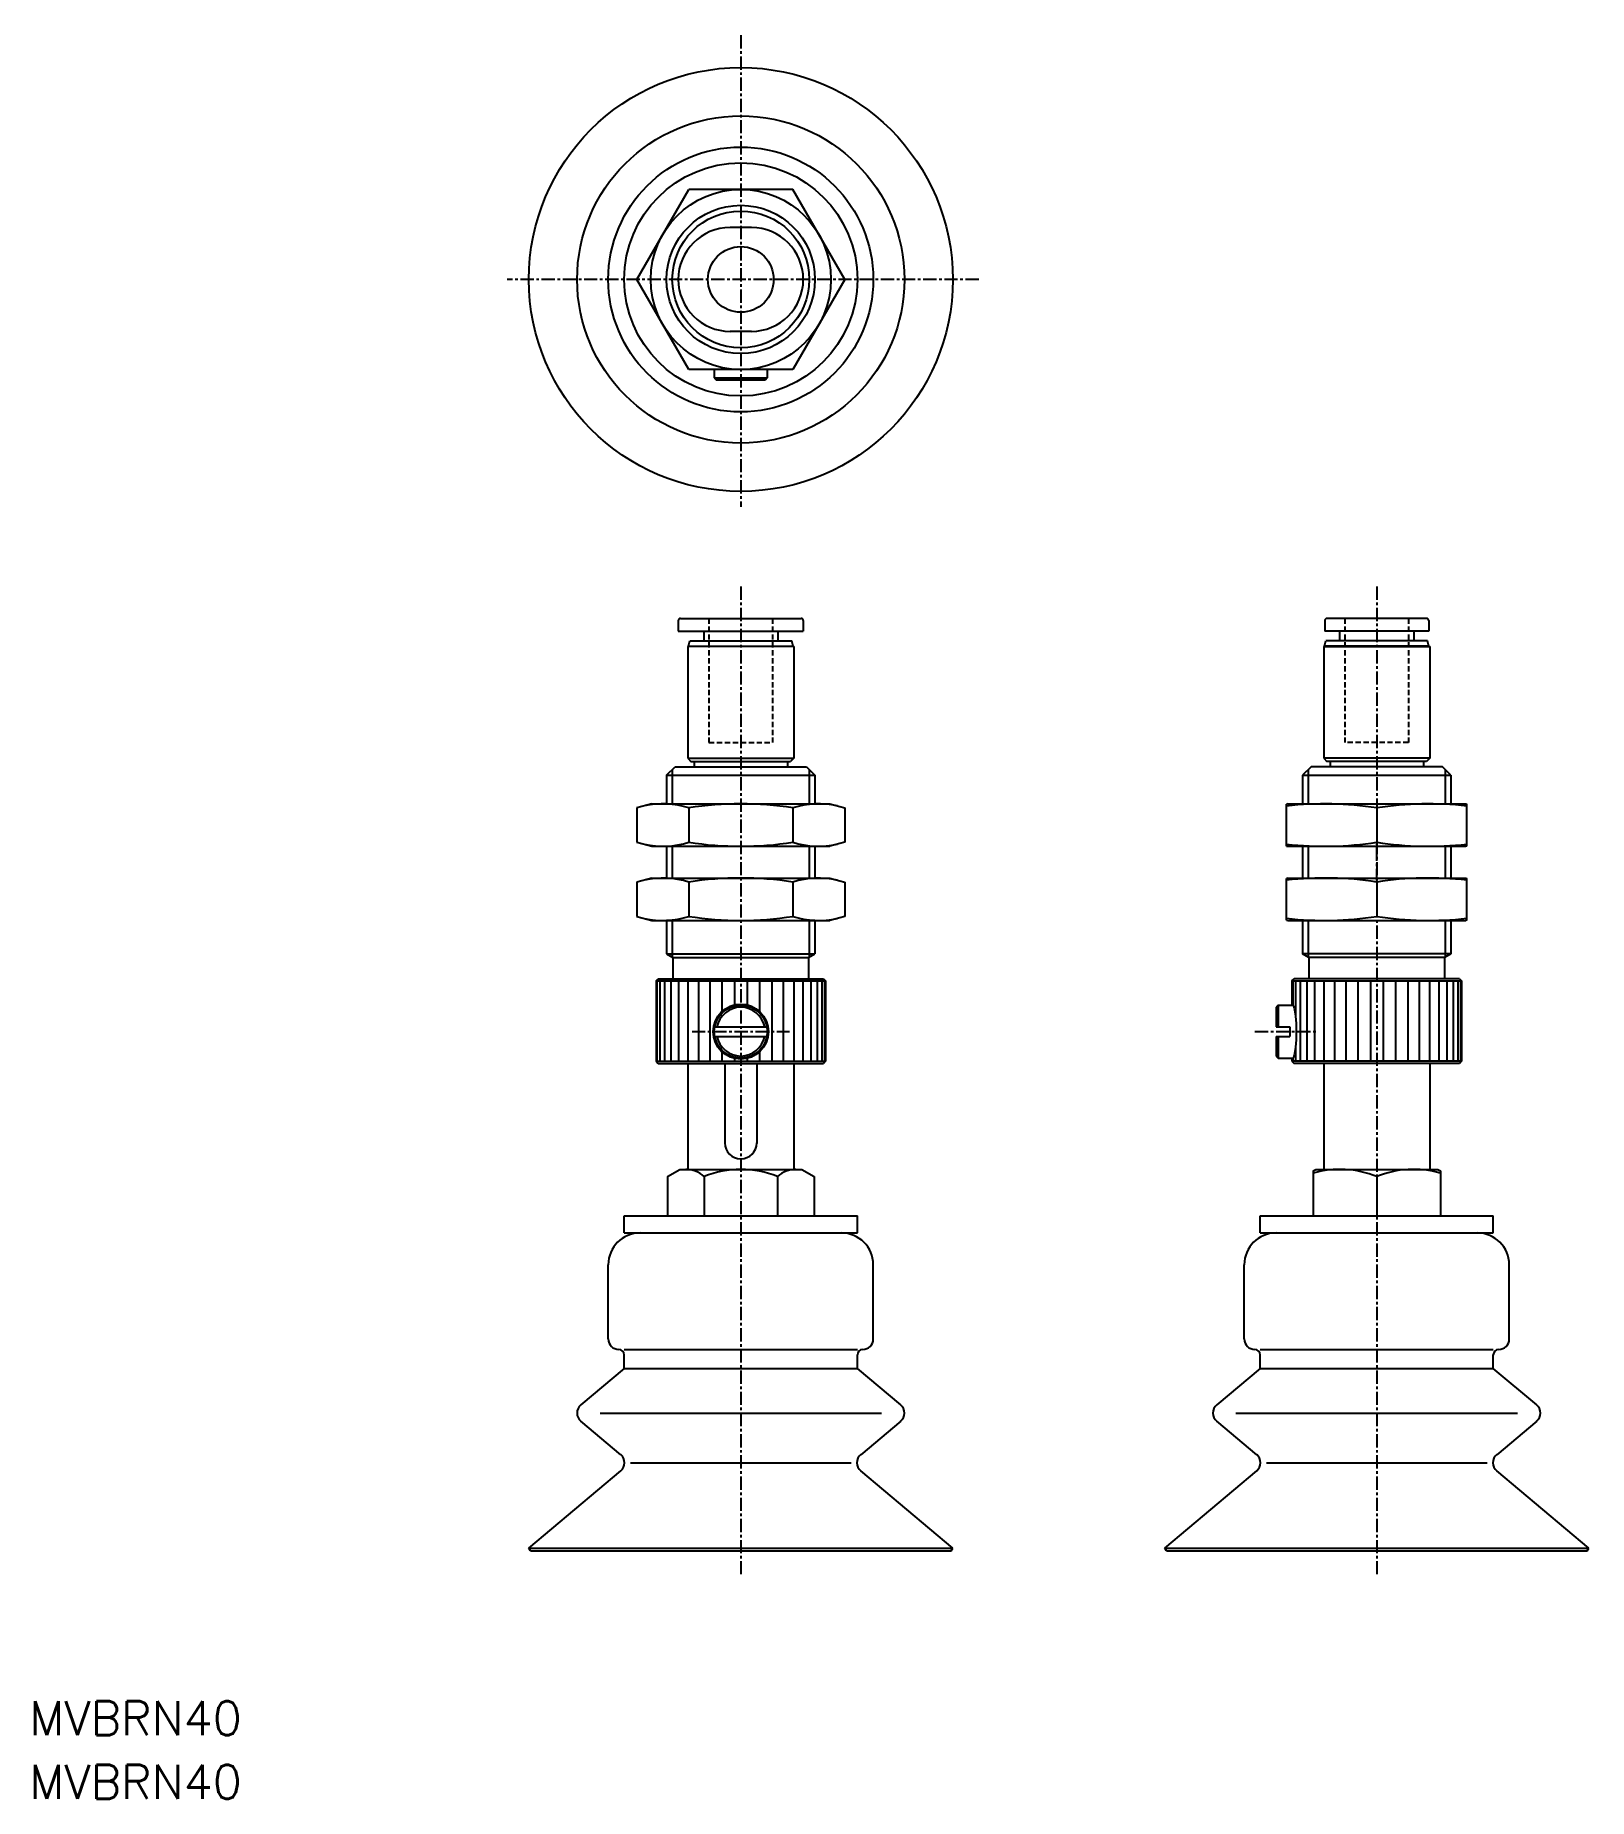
# Model space of a CAD drawing. Extents: x 11 to 157, y 44 to 210.
import ezdxf

# ---------------------------------------------------------------- set-up
doc = ezdxf.new("R2010")
doc.units = 0
doc.linetypes.add('CENTER', pattern=[2, 1.25, -0.25, 0.25, -0.25])
doc.linetypes.add('DASHED', pattern=[0.75, 0.5, -0.25])
doc.layers.get('0').update_dxf_attribs({"linetype": 'CONTINUOUS'})
doc.layers.add('CENTER', color=1, linetype='CENTER')
doc.styles.get("Standard").update_dxf_attribs({"font": 'txt.shx', "bigfont": 'extfont.shx'})

msp = doc.modelspace()

# ---------------------------------------------------------------- linework, layer by layer
at = {"color": 7, "linetype": 'CONTINUOUS'}
for p, q in [((67.3, 186.95), (72.21, 195.45)), ((82.03, 195.45), (72.21, 195.45)), ((86.93, 186.95), (82.03, 195.45)), ((78.12, 191.85), (76.12, 191.85)), ((72.21, 178.45), (67.3, 186.95)), ((86.93, 186.95), (82.03, 178.45)), ((78.12, 182.05), (76.12, 182.05)), ((82.03, 178.45), (72.21, 178.45)), ((74.62, 178.45), (74.62, 177.65)), ((79.62, 178.45), (79.62, 177.65)), ((74.62, 177.65), (79.62, 177.65)), ((74.62, 177.65), (74.82, 177.45)), ((79.42, 177.45), (74.82, 177.45)), ((79.62, 177.65), (79.42, 177.45)), ((71.42, 154.95), (82.82, 154.95)), ((141.82, 154.95), (132.42, 154.95)), ((71.22, 154.75), (71.22, 153.75)), ((71.22, 153.75), (83.02, 153.75)), ((73.62, 153.75), (73.62, 152.85)), ((80.62, 153.75), (80.62, 152.85)), ((83.02, 154.75), (83.02, 153.75)), ((132.22, 154.75), (132.22, 153.75)), ((142.02, 153.75), (132.22, 153.75)), ((133.62, 153.75), (133.62, 152.85)), ((140.62, 153.75), (140.62, 152.85)), ((142.02, 154.75), (142.02, 153.75)), ((72.19, 152.35), (72.12, 152.31)), ((72.12, 152.31), (72.12, 141.75)), ((82.12, 152.31), (72.12, 152.31)), ((72.19, 152.35), (72.32, 152.85)), ((72.19, 152.35), (82.05, 152.35)), ((72.32, 152.85), (81.92, 152.85)), ((82.05, 152.35), (81.92, 152.85)), ((82.05, 152.35), (82.12, 152.31)), ((82.12, 152.31), (82.12, 141.75)), ((132.19, 152.35), (132.12, 152.31)), ((132.12, 152.31), (142.12, 152.31)), ((132.12, 152.31), (132.12, 141.75)), ((132.19, 152.35), (132.32, 152.85)), ((142.05, 152.35), (132.19, 152.35)), ((141.92, 152.85), (132.32, 152.85)), ((142.05, 152.35), (141.92, 152.85)), ((142.05, 152.35), (142.12, 152.31)), ((142.12, 152.31), (142.12, 141.75)), ((72.12, 141.75), (72.42, 141.45)), ((72.12, 141.75), (82.12, 141.75)), ((82.12, 141.75), (81.82, 141.45)), ((142.12, 141.75), (132.12, 141.75)), ((132.12, 141.75), (132.42, 141.45)), ((142.12, 141.75), (141.82, 141.45)), ((70.12, 140.15), (70.92, 140.95)), ((70.12, 140.15), (70.12, 137.45)), ((70.92, 140.95), (83.32, 140.95)), ((72.42, 141.45), (81.82, 141.45)), ((72.72, 141.45), (72.72, 140.95)), ((81.52, 141.45), (81.52, 140.95)), ((83.32, 140.95), (84.12, 140.15)), ((84.12, 140.15), (84.12, 137.45)), ((130.92, 140.95), (130.12, 140.15)), ((130.12, 140.15), (144.12, 140.15)), ((130.12, 140.15), (130.12, 137.45)), ((130.66, 140.69), (130.66, 137.45)), ((143.32, 140.95), (130.92, 140.95)), ((141.82, 141.45), (132.42, 141.45)), ((132.72, 141.45), (132.72, 140.95)), ((141.52, 141.45), (141.52, 140.95)), ((144.12, 140.15), (143.32, 140.95)), ((143.58, 140.69), (143.58, 137.45)), ((144.12, 140.15), (144.12, 137.45)), ((68.72, 137.45), (67.3, 137.07)), ((67.3, 137.07), (67.3, 133.83)), ((68.72, 137.45), (85.52, 137.45)), ((72.21, 137.07), (72.21, 133.83)), ((82.03, 137.07), (82.03, 133.83)), ((85.52, 137.45), (86.93, 137.07)), ((86.93, 137.07), (86.93, 133.83)), ((128.72, 137.45), (128.62, 137.42)), ((128.62, 133.47), (128.62, 137.42)), ((128.72, 137.45), (145.52, 137.45)), ((137.12, 137.07), (137.12, 133.83)), ((145.52, 137.45), (145.62, 137.42)), ((145.62, 133.47), (145.62, 137.42)), ((67.3, 133.83), (68.72, 133.45)), ((68.72, 133.45), (85.52, 133.45)), ((70.12, 133.45), (70.12, 130.45)), ((84.12, 133.45), (84.12, 130.45)), ((86.93, 133.83), (85.52, 133.45)), ((128.62, 133.47), (128.72, 133.45)), ((128.72, 133.45), (145.52, 133.45)), ((130.12, 133.45), (130.12, 130.45)), ((130.66, 133.45), (130.66, 130.45)), ((143.58, 133.45), (143.58, 130.45)), ((144.12, 133.45), (144.12, 130.45)), ((145.62, 133.47), (145.52, 133.45)), ((68.72, 130.45), (67.3, 130.07)), ((67.3, 130.07), (67.3, 126.83)), ((68.72, 130.45), (85.52, 130.45)), ((72.21, 130.07), (72.21, 126.83)), ((82.03, 130.07), (82.03, 126.83)), ((85.52, 130.45), (86.93, 130.07)), ((86.93, 130.07), (86.93, 126.83)), ((128.72, 130.45), (128.62, 130.42)), ((128.62, 126.47), (128.62, 130.42)), ((128.72, 130.45), (145.52, 130.45)), ((137.12, 130.07), (137.12, 126.83)), ((145.52, 130.45), (145.62, 130.42)), ((145.62, 126.47), (145.62, 130.42)), ((67.3, 126.83), (68.72, 126.45)), ((86.93, 126.83), (85.52, 126.45)), ((68.72, 126.45), (85.52, 126.45)), ((70.12, 126.45), (70.12, 123.29)), ((84.12, 126.45), (84.12, 123.29)), ((128.62, 126.47), (128.72, 126.45)), ((128.72, 126.45), (145.52, 126.45)), ((130.12, 126.45), (130.12, 123.29)), ((130.66, 126.45), (130.66, 122.98)), ((143.58, 126.45), (143.58, 122.98)), ((144.12, 126.45), (144.12, 123.29)), ((145.62, 126.47), (145.52, 126.45)), ((70.12, 123.29), (70.72, 122.95)), ((83.52, 122.95), (84.12, 123.29)), ((144.12, 123.29), (130.12, 123.29)), ((130.72, 122.95), (130.12, 123.29)), ((144.12, 123.29), (143.52, 122.95)), ((70.72, 122.95), (83.52, 122.95)), ((70.72, 122.95), (70.72, 120.95)), ((83.52, 122.95), (83.52, 120.95)), ((130.72, 122.95), (130.72, 120.95)), ((143.52, 122.95), (130.72, 122.95)), ((143.52, 122.95), (143.52, 120.95)), ((69.12, 120.75), (69.32, 120.95)), ((69.12, 120.75), (85.12, 120.75)), ((69.32, 120.95), (84.92, 120.95)), ((84.92, 120.95), (85.12, 120.75)), ((129.12, 120.75), (129.32, 120.95)), ((129.12, 120.75), (145.12, 120.75)), ((144.92, 120.95), (129.32, 120.95)), ((144.92, 120.95), (145.12, 120.75)), ((127.82, 118.45), (127.62, 118.25)), ((127.62, 118.25), (127.62, 116.4)), ((127.82, 118.45), (129.24, 118.45)), ((127.82, 118.45), (127.82, 116.4)), ((74.66, 116.4), (79.58, 116.4)), ((74.66, 115.5), (79.58, 115.5)), ((127.62, 116.4), (128.92, 116.4)), ((127.62, 115.5), (128.92, 115.5)), ((127.62, 115.5), (127.62, 113.65)), ((127.82, 115.5), (127.82, 113.45)), ((128.92, 116.4), (128.92, 115.5)), ((127.62, 113.65), (127.82, 113.45)), ((127.82, 113.45), (129.24, 113.45)), ((69.12, 113.15), (69.32, 112.95)), ((69.12, 113.15), (85.12, 113.15)), ((69.32, 112.95), (84.92, 112.95)), ((72.12, 112.95), (72.12, 102.95)), ((75.62, 112.95), (75.62, 105.4)), ((78.62, 112.95), (78.62, 105.4)), ((82.12, 112.95), (82.12, 102.95)), ((85.12, 113.15), (84.92, 112.95)), ((129.12, 113.15), (129.32, 112.95)), ((145.12, 113.15), (129.12, 113.15)), ((144.92, 112.95), (129.32, 112.95)), ((132.12, 112.95), (132.12, 102.95)), ((142.12, 112.95), (142.12, 102.95)), ((145.12, 113.15), (144.92, 112.95)), ((70.19, 102.27), (71.37, 102.95)), ((70.19, 102.27), (70.19, 98.55)), ((71.37, 102.95), (82.87, 102.95)), ((73.66, 102.27), (73.66, 98.55)), ((80.58, 102.27), (80.58, 98.55)), ((82.87, 102.95), (84.05, 102.27)), ((84.05, 102.27), (84.05, 98.55)), ((131.12, 102.8), (131.37, 102.95)), ((131.12, 102.8), (131.12, 98.55)), ((131.37, 102.95), (142.87, 102.95)), ((137.12, 102.27), (137.12, 98.55)), ((142.87, 102.95), (143.12, 102.8)), ((143.12, 102.8), (143.12, 98.55)), ((66.12, 98.55), (88.12, 98.55)), ((66.12, 96.95), (66.12, 98.55)), ((88.12, 96.95), (88.12, 98.55)), ((126.12, 98.55), (148.12, 98.55)), ((126.12, 96.95), (126.12, 98.55)), ((148.12, 96.95), (148.12, 98.55)), ((66.12, 96.95), (88.12, 96.95)), ((126.12, 96.95), (148.12, 96.95)), ((64.62, 86.95), (64.62, 93.95)), ((89.62, 86.95), (89.62, 93.95)), ((124.62, 86.95), (124.62, 93.95)), ((149.62, 86.95), (149.62, 93.95)), ((65.62, 85.95), (65.62, 85.95)), ((66.12, 85.95), (88.12, 85.95)), ((66.12, 84.14), (66.12, 85.45)), ((88.12, 84.14), (88.12, 85.45)), ((125.62, 85.95), (125.62, 85.95)), ((126.12, 85.95), (148.12, 85.95)), ((126.12, 84.14), (126.12, 85.45)), ((148.12, 84.14), (148.12, 85.45)), ((66.12, 84.14), (62.03, 80.71)), ((66.12, 84.14), (88.12, 84.14)), ((92.21, 80.71), (88.12, 84.14)), ((126.12, 84.14), (122.03, 80.71)), ((126.12, 84.14), (148.12, 84.14)), ((152.21, 80.71), (148.12, 84.14)), ((63.84, 79.95), (90.4, 79.95)), ((123.84, 79.95), (150.4, 79.95)), ((65.8, 76.02), (62.03, 79.18)), ((92.21, 79.18), (88.44, 76.02)), ((125.8, 76.02), (122.03, 79.18)), ((152.21, 79.18), (148.44, 76.02)), ((66.71, 75.26), (87.53, 75.26)), ((126.71, 75.26), (147.53, 75.26)), ((57.12, 67.21), (65.8, 74.49)), ((97.12, 67.21), (88.44, 74.49)), ((117.12, 67.21), (125.8, 74.49)), ((157.12, 67.21), (148.44, 74.49)), ((57.27, 66.95), (57.12, 67.21)), ((57.12, 67.21), (97.12, 67.21)), ((57.27, 66.95), (96.97, 66.95)), ((96.97, 66.95), (97.12, 67.21)), ((117.27, 66.95), (117.12, 67.21)), ((117.12, 67.21), (157.12, 67.21)), ((117.27, 66.95), (156.97, 66.95)), ((156.97, 66.95), (157.12, 67.21))]:
    msp.add_line(p, q, dxfattribs=at)
at = {"color": 3, "linetype": 'DASHED'}
for p, q in [((74.12, 154.95), (74.12, 143.25)), ((80.12, 154.95), (80.12, 143.25)), ((134.12, 154.95), (134.12, 143.25)), ((140.12, 154.95), (140.12, 143.25)), ((74.12, 143.25), (80.12, 143.25)), ((140.12, 143.25), (134.12, 143.25))]:
    msp.add_line(p, q, dxfattribs=at)
at = {"color": 3, "linetype": 'CONTINUOUS'}
for p, q in [((70.12, 140.15), (84.12, 140.15)), ((70.66, 140.69), (70.66, 137.45)), ((83.58, 140.69), (83.58, 137.45)), ((70.66, 133.45), (70.66, 130.45)), ((83.58, 133.45), (83.58, 130.45)), ((70.66, 126.45), (70.66, 122.98)), ((83.58, 126.45), (83.58, 122.98)), ((70.12, 123.29), (84.12, 123.29)), ((69.12, 120.75), (69.12, 113.15)), ((69.21, 120.75), (69.21, 113.15)), ((69.47, 120.75), (69.47, 113.15)), ((69.91, 120.75), (69.91, 113.15)), ((70.51, 120.75), (70.51, 113.15)), ((71.25, 120.75), (71.25, 113.15)), ((72.13, 120.75), (72.13, 113.15)), ((73.12, 120.75), (73.12, 113.15)), ((74.2, 120.75), (74.2, 113.15)), ((75.34, 120.75), (75.34, 117.84)), ((76.52, 120.75), (76.52, 118.48)), ((77.72, 120.75), (77.72, 118.48)), ((78.9, 120.75), (78.9, 117.84)), ((80.04, 120.75), (80.04, 113.15)), ((81.12, 120.75), (81.12, 113.15)), ((82.11, 120.75), (82.11, 113.15)), ((82.98, 120.75), (82.98, 113.15)), ((83.73, 120.75), (83.73, 113.15)), ((84.33, 120.75), (84.33, 113.15)), ((84.76, 120.75), (84.76, 113.15)), ((85.03, 120.75), (85.03, 113.15)), ((85.12, 120.75), (85.12, 113.15)), ((129.12, 120.75), (129.12, 118.55)), ((129.21, 120.75), (129.21, 118.49)), ((129.47, 120.75), (129.47, 117.44)), ((129.91, 120.75), (129.91, 113.15)), ((130.51, 120.75), (130.51, 113.15)), ((131.25, 120.75), (131.25, 113.15)), ((132.13, 120.75), (132.13, 113.15)), ((133.12, 120.75), (133.12, 113.15)), ((134.2, 120.75), (134.2, 113.15)), ((135.34, 120.75), (135.34, 113.15)), ((136.52, 120.75), (136.52, 113.15)), ((137.72, 120.75), (137.72, 113.15)), ((138.9, 120.75), (138.9, 113.15)), ((140.04, 120.75), (140.04, 113.15)), ((141.12, 120.75), (141.12, 113.15)), ((142.11, 120.75), (142.11, 113.15)), ((142.98, 120.75), (142.98, 113.15)), ((143.73, 120.75), (143.73, 113.15)), ((144.33, 120.75), (144.33, 113.15)), ((144.76, 120.75), (144.76, 113.15)), ((145.03, 120.75), (145.03, 113.15)), ((145.12, 120.75), (145.12, 113.15)), ((75.34, 114.05), (75.34, 113.15)), ((76.52, 113.42), (76.52, 113.15)), ((77.72, 113.42), (77.72, 113.15)), ((78.9, 114.05), (78.9, 113.15)), ((129.12, 113.35), (129.12, 113.15)), ((129.21, 113.4), (129.21, 113.15)), ((129.47, 114.45), (129.47, 113.15))]:
    msp.add_line(p, q, dxfattribs=at)
at = {"color": 7, "linetype": 'CONTINUOUS'}
msp.add_lwpolyline([(129.12, 113.35, 0.049127), (129.2, 113.4, 0.049127), (129.29, 113.55, 0.049127), (129.36, 113.79, 0.049127), (129.43, 114.11, 0.049127), (129.48, 114.5, 0.049127), (129.52, 114.95, 0.049127), (129.55, 115.44, 0.049127), (129.55, 115.95, 0.049127), (129.55, 116.46, 0.049127), (129.52, 116.94, 0.049127), (129.48, 117.39, 0.049127), (129.43, 117.79, 0.049127), (129.36, 118.11, 0.049127), (129.29, 118.35, 0.049127), (129.2, 118.5, 0.049127), (129.12, 118.55, -1)], format="xyb", dxfattribs=at)
for centre, radius in [((77.12, 186.95), 20), ((77.12, 186.95), 15.44), ((77.12, 186.95), 12.5), ((77.12, 186.95), 11), ((77.12, 186.95), 8.5), ((77.12, 186.95), 7), ((77.12, 186.95), 6.46), ((77.12, 186.95), 3.1), ((77.12, 115.95), 2.6), ((77.12, 115.95), 2.5)]:
    msp.add_circle(centre, radius, dxfattribs=at)
for centre, radius, start, end in [((76.12, 186.95), 4.9, 90, 270), ((78.12, 186.95), 4.9, 270, 90), ((71.42, 154.75), 0.2, 90, 180), ((82.82, 154.75), 0.2, 360, 90), ((132.42, 154.75), 0.2, 90, 180), ((141.82, 154.75), 0.2, 0, 90), ((69.76, 129.32), 8.13, 72.4329, 102.4323), ((77.12, 105.5), 31.95, 81.1645, 98.8354), ((84.48, 129.32), 8.13, 77.5671, 107.567), ((132.21, 105.5), 31.95, 81.1646, 96.456), ((142.03, 105.5), 31.95, 83.544, 98.8354), ((69.76, 141.58), 8.13, 257.5671, 287.567), ((77.12, 165.4), 31.95, 261.1646, 278.8354), ((84.48, 141.58), 8.13, 252.433, 282.4322), ((132.21, 165.4), 31.95, 263.544, 278.8354), ((142.03, 165.4), 31.95, 261.1646, 276.456), ((69.76, 122.32), 8.13, 72.433, 102.4323), ((77.12, 98.5), 31.95, 81.1645, 98.8354), ((84.48, 122.32), 8.13, 77.5671, 107.567), ((132.21, 98.5), 31.95, 81.1646, 96.456), ((142.03, 98.5), 31.95, 83.544, 98.8354), ((69.76, 134.58), 8.13, 257.5671, 287.567), ((77.12, 158.4), 31.95, 261.1645, 278.8354), ((84.48, 134.58), 8.13, 252.433, 282.4322), ((132.21, 158.4), 31.95, 263.544, 278.8354), ((142.03, 158.4), 31.95, 261.1646, 276.456), ((77.12, 115.95), 2.3, 11.2828, 168.7171), ((77.12, 115.95), 2.3, 191.2828, 348.7171), ((77.12, 105.45), 1.5, 180, 360), ((71.92, 100.4), 2.55, 47.1167, 90), ((77.12, 93.79), 9.16, 67.7805, 112.2195), ((82.32, 100.4), 2.55, 90, 132.8833), ((133.66, 93.79), 9.16, 67.7806, 106.071), ((140.58, 93.79), 9.16, 73.929, 112.2194), ((67.62, 93.95), 3, 90, 180), ((86.62, 93.95), 3, 360, 90), ((127.62, 93.95), 3, 90, 180), ((146.62, 93.95), 3, 0, 90), ((65.62, 86.95), 1, 180, 270), ((88.62, 86.95), 1, 270, 360), ((125.62, 86.95), 1, 180, 270), ((148.62, 86.95), 1, 270, 0), ((65.62, 85.45), 0.5, 360, 90), ((88.62, 85.45), 0.5, 90, 180), ((125.62, 85.45), 0.5, 0, 90), ((148.62, 85.45), 0.5, 90, 180), ((62.67, 79.95), 1, 130, 230), ((91.56, 79.95), 1, 310, 50), ((122.67, 79.95), 1, 130, 230), ((151.56, 79.95), 1, 310, 50), ((65.15, 75.26), 1, 310, 50), ((89.08, 75.26), 1, 130, 230), ((125.15, 75.26), 1, 310, 50), ((149.08, 75.26), 1, 130, 230)]:
    msp.add_arc(centre, radius, start, end, dxfattribs=at)
at = {"layer": 'CENTER', "color": 1, "linetype": 'CENTER'}
for p, q in [((77.12, 210), (77.12, 165.49)), ((99.58, 186.95), (55.07, 186.95)), ((77.12, 157.96), (77.12, 64.74)), ((137.12, 157.96), (137.12, 64.74)), ((137.12, 130.07), (137.12, 133.83)), ((72.52, 115.95), (81.72, 115.95)), ((125.62, 115.95), (131.55, 115.95))]:
    msp.add_line(p, q, dxfattribs=at)

# ---------------------------------------------------------------- texts
at = {"color": 7, "linetype": 'CONTINUOUS'}
for p in [(10.01, 49.54), (10.01, 43.54)]:
    msp.add_text('MVBRN40', height=3.2, dxfattribs=at).set_placement(p)

doc.saveas('drawing.dxf')
